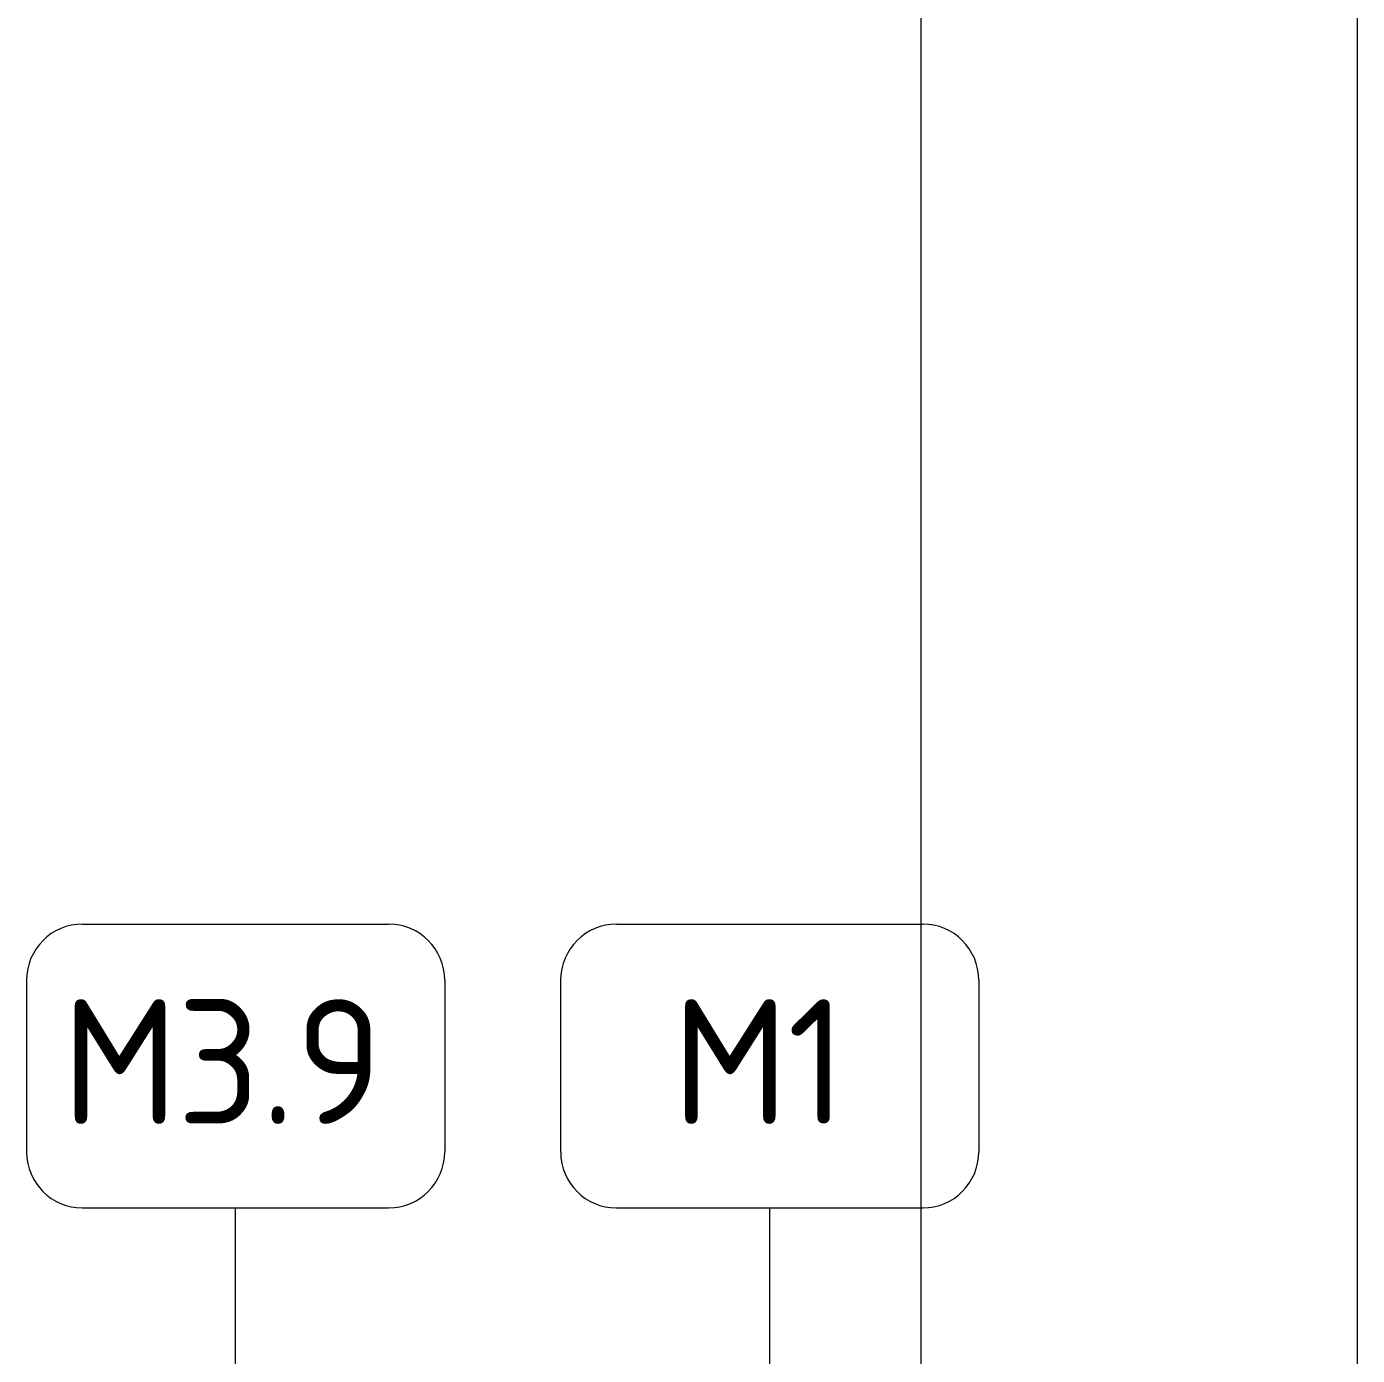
# Model space of a CAD drawing. Header units: millimetres. Extents: x -7229 to 200285, y -8553 to 29000.
# Drawn here: x 155180 to 157316, y 1243 to 3376 of the extents above; entities that cross this region are included whole.
import ezdxf

# ---------------------------------------------------------------- set-up
doc = ezdxf.new("R2010")
doc.units = ezdxf.units.MM
doc.linetypes.add('Осевая', pattern=[15875, 3175, -2381.25, 7937.5, -2381.25])
doc.layers.add('Марки для знаков', color=7, linetype='Continuous', lineweight=9)
doc.layers.add('Оси-2', color=7, linetype='Осевая', lineweight=9)
doc.styles.add('GOST Common_1', font='GOST_Common.ttf', dxfattribs={"height": 200})

# ---------------------------------------------------------------- blocks, each defined once
blk = doc.blocks.new('Марка_Знаки - В прямоуг_Наименование краткое-30718135-План монтажа зашивок 1 этажа  в осях 12-23 лист 1')
at = {"layer": 'Марки для знаков'}
for p, q in [((-2.455, 2.278), (2.455, 2.278)), ((-3.355, 1.378), (-3.355, -1.384)), ((3.355, 1.378), (3.355, -1.378)), ((-2.461, -2.278), (2.455, -2.278))]:
    blk.add_line(p, q, dxfattribs=at)
for centre, radius, start, end in [((-2.455, 1.378), 0.9, 90, 180), ((2.455, 1.378), 0.9, 0, 90), ((-2.461, -1.384), 0.893, 180, 270), ((2.455, -1.378), 0.9, 270, 0)]:
    blk.add_arc(centre, radius, start, end, dxfattribs=at)

msp = doc.modelspace()

# ---------------------------------------------------------------- linework, layer by layer
at = {"layer": 'Марки для знаков'}
for p, q in [((155515.7, 329.9), (155515.7, 1479.9)), ((156372.8, 329.9), (156372.8, 1479.9))]:
    msp.add_line(p, q, dxfattribs=at)
at = {"layer": 'Оси-2'}
for p, q in [((156616, 593.7), (156616, 24898.1)), ((157316, 593.7), (157316, 24898.1))]:
    msp.add_line(p, q, dxfattribs=at)

# ---------------------------------------------------------------- block references
at = {"layer": 'Марки для знаков', "xscale": 99.99999999999993, "yscale": 99.99999999999993, "zscale": 99.99999999999993}
for p in [(155515.7, 1707.7), (156372.8, 1707.7)]:
    msp.add_blockref('Марка_Знаки - В прямоуг_Наименование краткое-30718135-План монтажа зашивок 1 этажа  в осях 12-23 лист 1', p, dxfattribs=at)

# ---------------------------------------------------------------- texts
at = {"layer": 'Марки для знаков', "char_height": 200, "attachment_point": 1, "style": 'GOST Common_1'}
for s, insert, width in [('3.9', (155421.4, 1814.8), 416.877), ('\\fGOST Common|b0|i0|c204|p34|;М', (155236.2, 1814.8), 224.472), ('\\fGOST Common|b0|i0|c204|p34|;М', (156215.8, 1814.8), 224.472), ('\\fGOST Common|b0|i0|c204|p34|;1', (156401, 1814.8), 120.253)]:
    msp.add_mtext(s, dxfattribs=dict(at, insert=insert, width=width))

doc.saveas('drawing.dxf')
